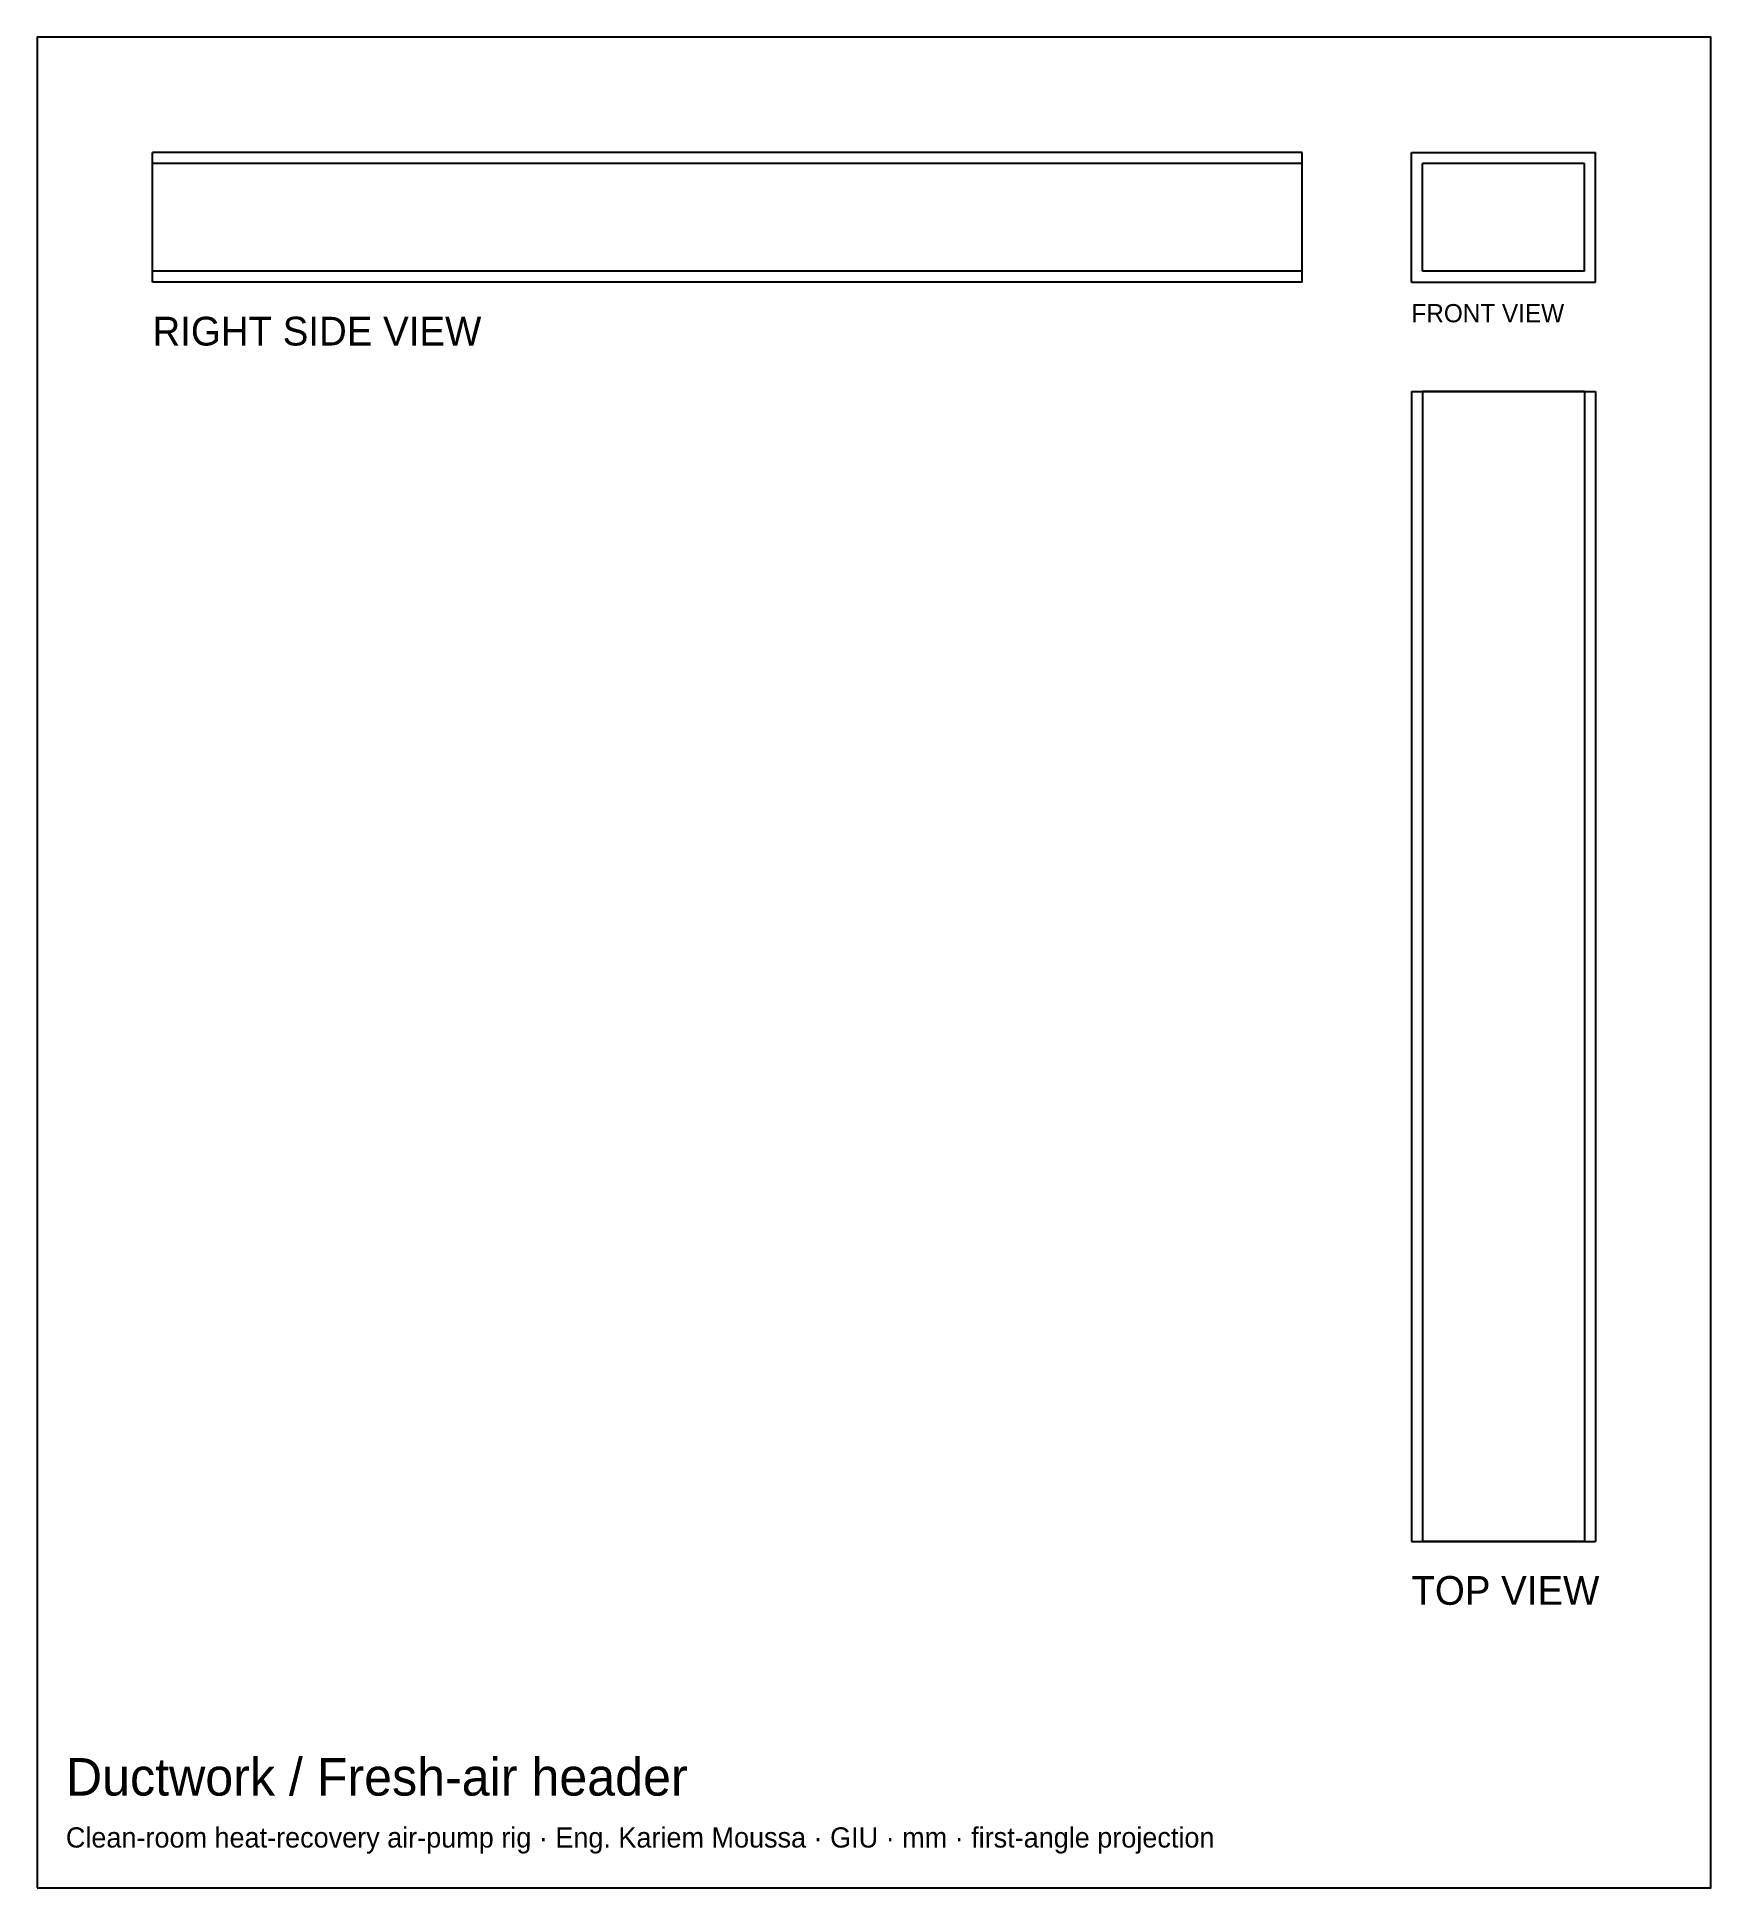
# Model space of a CAD drawing. Header units: millimetres. Extents: x -667 to -436, y -120 to 135.
import ezdxf

# ---------------------------------------------------------------- set-up
doc = ezdxf.new("R2010")
doc.units = ezdxf.units.MM
for name, color, linetype in [('BORDER', 7, 'Continuous'), ('HIDDEN', 8, 'Continuous'), ('TEXT', 5, 'Continuous'), ('VISIBLE', 7, 'Continuous')]:
    doc.layers.add(name, color=color, linetype=linetype)

msp = doc.modelspace()

# ---------------------------------------------------------------- linework, layer by layer
at = {"layer": 'BORDER'}
msp.add_lwpolyline([(-666.514, -119.5045), (-436.486, -119.5045), (-436.486, 134.7765), (-666.514, 134.7765)], close=True, dxfattribs=at)
at = {"layer": 'HIDDEN'}
for points in [[(-492.65, 118.9125), (-650.65, 118.9125)], [(-650.65, 101.0875), (-650.65, 118.9125)], [(-492.65, 117.4125), (-650.65, 117.4125)], [(-492.65, 117.4125), (-650.65, 117.4125)], [(-650.65, 102.5875), (-650.65, 117.4125)], [(-650.65, 102.5875), (-650.65, 117.4125)], [(-492.65, 101.0875), (-492.65, 118.9125)], [(-492.65, 102.5875), (-492.65, 117.4125)], [(-492.65, 102.5875), (-492.65, 117.4125)], [(-477.65, 118.9125), (-452.35, 118.9125)], [(-477.65, 101.0875), (-477.65, 118.9125)], [(-476.15, 102.5875), (-476.15, 117.4125)], [(-453.85, 117.4125), (-476.15, 117.4125)], [(-453.85, 102.5875), (-453.85, 117.4125)], [(-452.35, 101.0875), (-452.35, 118.9125)], [(-492.65, 102.5875), (-650.65, 102.5875)], [(-492.65, 102.5875), (-650.65, 102.5875)], [(-453.85, 102.5875), (-476.15, 102.5875)], [(-492.65, 101.0875), (-650.65, 101.0875)], [(-477.65, 101.0875), (-452.35, 101.0875)], [(-477.65, 86.0875), (-452.35, 86.0875)], [(-477.65, 86.0875), (-477.65, -71.9125)], [(-476.15, 86.0875), (-476.15, -71.9125)], [(-476.15, 86.0875), (-476.15, -71.9125)], [(-453.85, 86.0875), (-476.15, 86.0875)], [(-453.85, 86.0875), (-476.15, 86.0875)], [(-453.85, 86.0875), (-453.85, -71.9125)], [(-453.85, 86.0875), (-453.85, -71.9125)], [(-452.35, 86.0875), (-452.35, -71.9125)], [(-477.65, -71.9125), (-452.35, -71.9125)], [(-453.85, -71.9125), (-476.15, -71.9125)], [(-453.85, -71.9125), (-476.15, -71.9125)]]:
    msp.add_lwpolyline(points, dxfattribs=at)
at = {"layer": 'VISIBLE'}
for points in [[(-492.65, 118.9125), (-650.65, 118.9125)], [(-650.65, 101.0875), (-650.65, 118.9125)], [(-492.65, 101.0875), (-492.65, 118.9125)], [(-477.65, 118.9125), (-452.35, 118.9125)], [(-477.65, 101.0875), (-477.65, 118.9125)], [(-476.15, 102.5875), (-476.15, 117.4125)], [(-453.85, 117.4125), (-476.15, 117.4125)], [(-453.85, 102.5875), (-453.85, 117.4125)], [(-452.35, 101.0875), (-452.35, 118.9125)], [(-453.85, 102.5875), (-476.15, 102.5875)], [(-492.65, 101.0875), (-650.65, 101.0875)], [(-477.65, 101.0875), (-452.35, 101.0875)], [(-477.65, 86.0875), (-452.35, 86.0875)], [(-477.65, 86.0875), (-477.65, -71.9125)], [(-452.35, 86.0875), (-452.35, -71.9125)], [(-477.65, -71.9125), (-452.35, -71.9125)]]:
    msp.add_lwpolyline(points, dxfattribs=at)

# ---------------------------------------------------------------- texts
at = {"layer": 'TEXT'}
for s, height, p in [('FRONT VIEW', 2.5, (-477.65, 95.5875)), ('RIGHT SIDE VIEW', 3.95, (-650.65, 92.3975)), ('TOP VIEW', 3.95, (-477.65, -80.6025)), ('Ductwork / Fresh-air header', 5.1558, (-662.548, -106.8133)), ('Clean-room heat-recovery air-pump rig · Eng. Kariem Moussa · GIU · mm · first-angle projection', 2.7762, (-662.548, -113.9521))]:
    msp.add_text(s, height=height, dxfattribs=at).set_placement(p)

doc.saveas('drawing.dxf')
